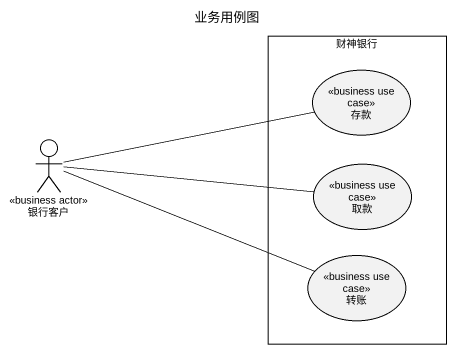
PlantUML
@startuml
title 业务用例图
rectangle 财神银行 {
  usecase 存款 <<business use case>>
  usecase 取款 <<business use case>>
  usecase 转账 <<business use case>>
}
actor 银行客户 <<business actor>>
存款 -left- 银行客户
银行客户 -right- 取款
银行客户 -right- 转账
@enduml
